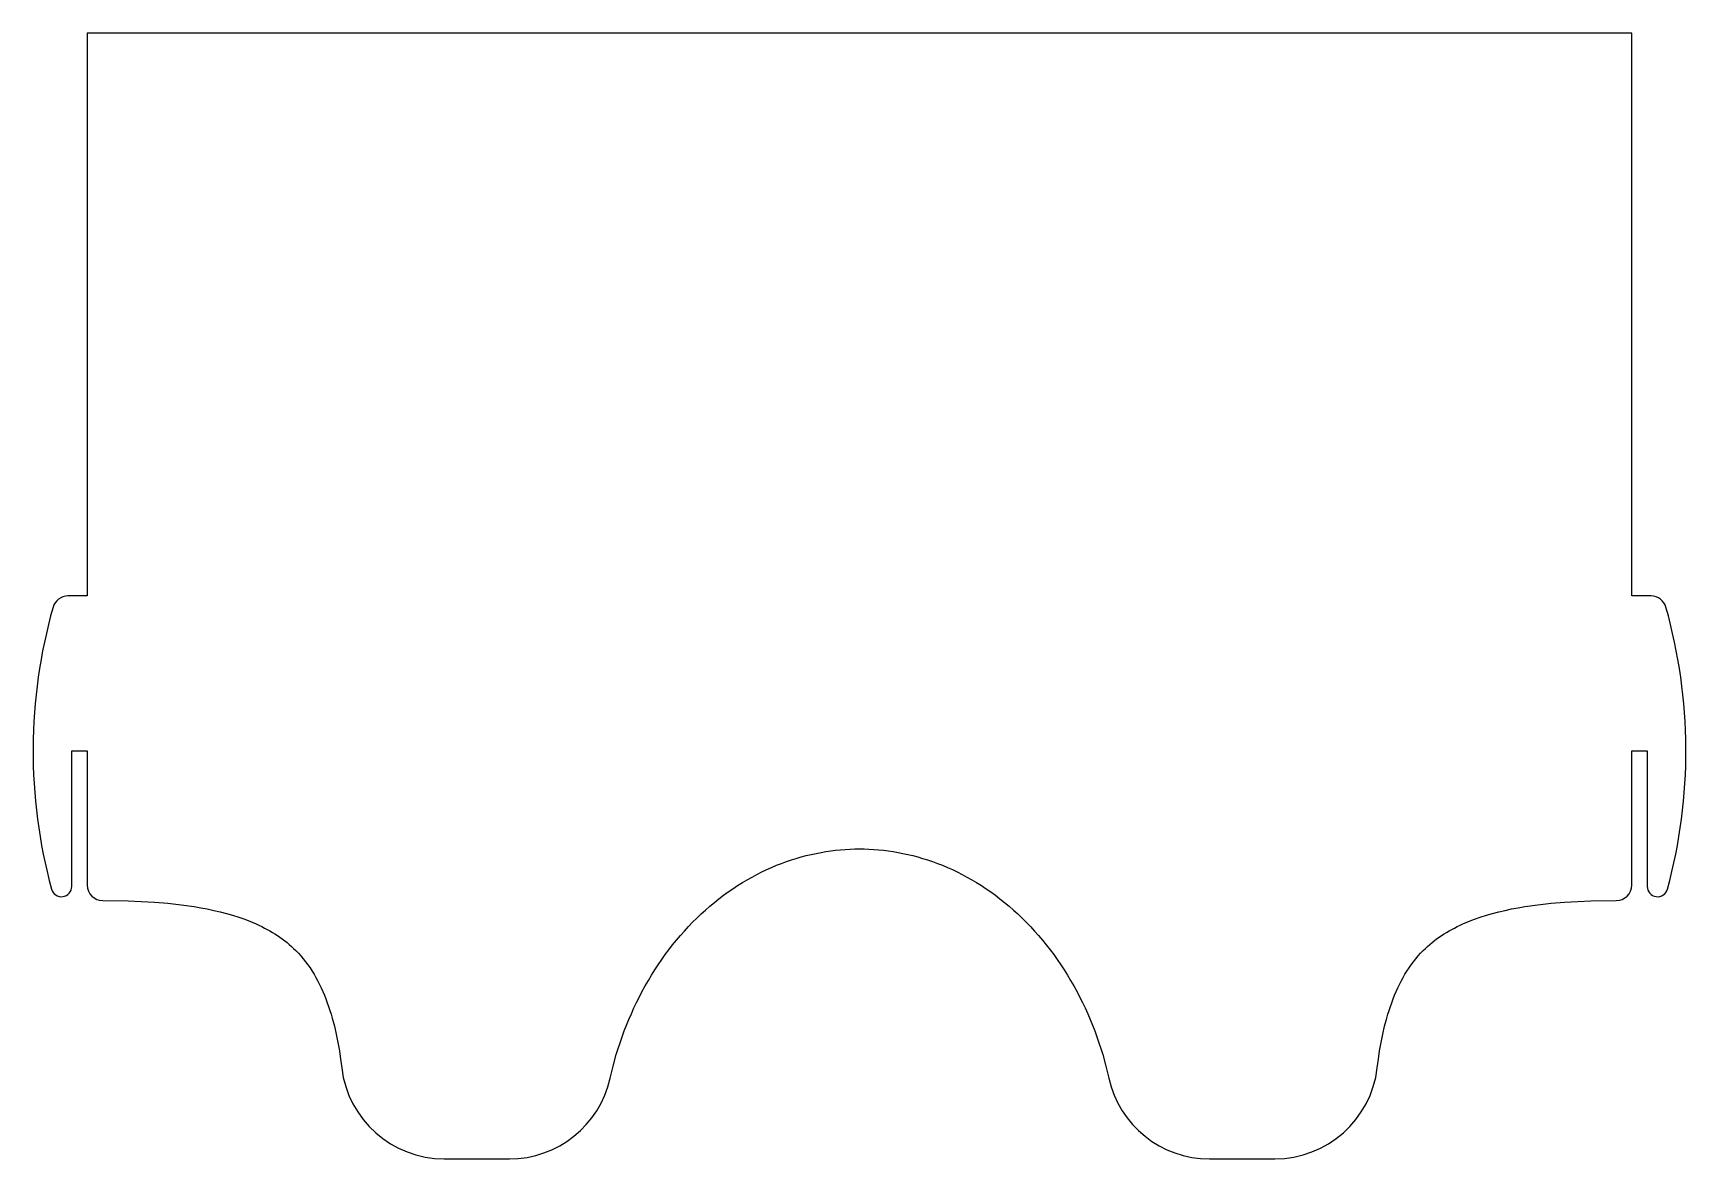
# Model space of a CAD drawing. Extents: x -1054 to -734, y -1625 to -1407.
import ezdxf

# ---------------------------------------------------------------- set-up
doc = ezdxf.new("R2010")
doc.units = 0
doc.layers.add('FAB_3$PI_PROJECTOR$PANEL-P', color=216, linetype='CONTINUOUS')

msp = doc.modelspace()

# ---------------------------------------------------------------- linework, layer by layer
at = {"layer": 'FAB_3$PI_PROJECTOR$PANEL-P'}
for p, q in [((-744.3, -1406.64), (-1043.3, -1406.64)), ((-1043.3, -1406.64), (-1043.3, -1515.58)), ((-744.3, -1515.58), (-744.3, -1406.64)), ((-1043.3, -1515.58), (-1047.04, -1515.58)), ((-740.55, -1515.58), (-744.3, -1515.58)), ((-1046.3, -1571.78), (-1046.3, -1545.56)), ((-1046.3, -1545.56), (-1043.3, -1545.56)), ((-1043.3, -1545.56), (-1043.3, -1571.53)), ((-744.3, -1545.56), (-741.3, -1545.56)), ((-744.3, -1571.53), (-744.3, -1545.56)), ((-741.3, -1545.56), (-741.3, -1571.78)), ((-899.36, -1564.9), (-898.42, -1564.79)), ((-898.42, -1564.79), (-897.48, -1564.7)), ((-897.48, -1564.7), (-896.55, -1564.62)), ((-896.55, -1564.62), (-895.63, -1564.57)), ((-895.63, -1564.57), (-894.71, -1564.54)), ((-894.71, -1564.54), (-893.8, -1564.53)), ((-893.8, -1564.53), (-892.89, -1564.54)), ((-892.89, -1564.54), (-891.97, -1564.57)), ((-891.97, -1564.57), (-891.04, -1564.62)), ((-891.04, -1564.62), (-890.11, -1564.7)), ((-890.11, -1564.7), (-889.18, -1564.79)), ((-889.18, -1564.79), (-888.24, -1564.9)), ((-910.82, -1568.12), (-909.86, -1567.71)), ((-909.86, -1567.71), (-908.91, -1567.34)), ((-908.91, -1567.34), (-907.95, -1566.99)), ((-907.95, -1566.99), (-906.99, -1566.66)), ((-906.99, -1566.66), (-906.03, -1566.36)), ((-906.03, -1566.36), (-905.07, -1566.08)), ((-905.07, -1566.08), (-904.11, -1565.82)), ((-904.11, -1565.82), (-903.16, -1565.59)), ((-903.16, -1565.59), (-902.2, -1565.39)), ((-902.2, -1565.39), (-901.25, -1565.2)), ((-901.25, -1565.2), (-900.3, -1565.04)), ((-900.3, -1565.04), (-899.36, -1564.9)), ((-888.24, -1564.9), (-887.29, -1565.04)), ((-887.29, -1565.04), (-886.34, -1565.2)), ((-886.34, -1565.2), (-885.39, -1565.39)), ((-885.39, -1565.39), (-884.44, -1565.59)), ((-884.44, -1565.59), (-883.48, -1565.82)), ((-883.48, -1565.82), (-882.53, -1566.08)), ((-882.53, -1566.08), (-881.57, -1566.36)), ((-881.57, -1566.36), (-880.61, -1566.66)), ((-880.61, -1566.66), (-879.65, -1566.99)), ((-879.65, -1566.99), (-878.69, -1567.34)), ((-878.69, -1567.34), (-877.73, -1567.71)), ((-877.73, -1567.71), (-876.78, -1568.12)), ((-917.39, -1571.63), (-916.47, -1571.05)), ((-916.47, -1571.05), (-915.54, -1570.5)), ((-915.54, -1570.5), (-914.61, -1569.97)), ((-914.61, -1569.97), (-913.67, -1569.47)), ((-913.67, -1569.47), (-912.72, -1568.99)), ((-912.72, -1568.99), (-911.77, -1568.54)), ((-911.77, -1568.54), (-910.82, -1568.12)), ((-876.78, -1568.12), (-875.82, -1568.54)), ((-875.82, -1568.54), (-874.88, -1568.99)), ((-874.88, -1568.99), (-873.93, -1569.47)), ((-873.93, -1569.47), (-872.99, -1569.97)), ((-872.99, -1569.97), (-872.06, -1570.5)), ((-872.06, -1570.5), (-871.13, -1571.05)), ((-871.13, -1571.05), (-870.2, -1571.63)), ((-921.88, -1574.89), (-921, -1574.19)), ((-921, -1574.19), (-920.11, -1573.51)), ((-920.11, -1573.51), (-919.21, -1572.86)), ((-919.21, -1572.86), (-918.31, -1572.23)), ((-918.31, -1572.23), (-917.39, -1571.63)), ((-870.2, -1571.63), (-869.29, -1572.23)), ((-869.29, -1572.23), (-868.38, -1572.86)), ((-868.38, -1572.86), (-867.49, -1573.51)), ((-867.49, -1573.51), (-866.6, -1574.19)), ((-866.6, -1574.19), (-865.72, -1574.89)), ((-1040.31, -1574.53), (-1035.39, -1574.6)), ((-1035.39, -1574.6), (-1032.86, -1574.7)), ((-1032.86, -1574.7), (-1030.3, -1574.85)), ((-1030.3, -1574.85), (-1027.72, -1575.06)), ((-1027.72, -1575.06), (-1025.14, -1575.34)), ((-1025.14, -1575.34), (-1022.58, -1575.7)), ((-1022.58, -1575.7), (-1021.31, -1575.92)), ((-1021.31, -1575.92), (-1020.06, -1576.16)), ((-1020.06, -1576.16), (-1018.81, -1576.42)), ((-1018.81, -1576.42), (-1017.58, -1576.71)), ((-1017.58, -1576.71), (-1016.36, -1577.03)), ((-1016.36, -1577.03), (-1015.17, -1577.37)), ((-1015.17, -1577.37), (-1013.99, -1577.75)), ((-925.28, -1577.92), (-924.45, -1577.12)), ((-924.45, -1577.12), (-923.6, -1576.36)), ((-923.6, -1576.36), (-922.75, -1575.61)), ((-922.75, -1575.61), (-921.88, -1574.89)), ((-865.72, -1574.89), (-864.85, -1575.61)), ((-864.85, -1575.61), (-864, -1576.36)), ((-864, -1576.36), (-863.15, -1577.12)), ((-863.15, -1577.12), (-862.32, -1577.92)), ((-773.61, -1577.75), (-772.43, -1577.37)), ((-772.43, -1577.37), (-771.23, -1577.03)), ((-771.23, -1577.03), (-770.02, -1576.71)), ((-770.02, -1576.71), (-768.79, -1576.42)), ((-768.79, -1576.42), (-767.54, -1576.16)), ((-767.54, -1576.16), (-766.28, -1575.92)), ((-766.28, -1575.92), (-765.01, -1575.7)), ((-765.01, -1575.7), (-762.46, -1575.34)), ((-762.46, -1575.34), (-759.88, -1575.06)), ((-759.88, -1575.06), (-757.3, -1574.85)), ((-757.3, -1574.85), (-754.74, -1574.7)), ((-754.74, -1574.7), (-752.2, -1574.6)), ((-752.2, -1574.6), (-747.29, -1574.53)), ((-1013.99, -1577.75), (-1012.83, -1578.15)), ((-1012.83, -1578.15), (-1011.7, -1578.59)), ((-1011.7, -1578.59), (-1010.6, -1579.06)), ((-1010.6, -1579.06), (-1010.06, -1579.31)), ((-1010.06, -1579.31), (-1009.52, -1579.57)), ((-1009.52, -1579.57), (-1009, -1579.84)), ((-1009, -1579.84), (-1008.48, -1580.11)), ((-1008.48, -1580.11), (-1007.97, -1580.4)), ((-1007.97, -1580.4), (-1007.46, -1580.69)), ((-1007.46, -1580.69), (-1006.97, -1580.99)), ((-928.46, -1581.29), (-927.69, -1580.42)), ((-927.69, -1580.42), (-926.9, -1579.56)), ((-926.9, -1579.56), (-926.1, -1578.73)), ((-926.1, -1578.73), (-925.28, -1577.92)), ((-862.32, -1577.92), (-861.5, -1578.73)), ((-861.5, -1578.73), (-860.7, -1579.56)), ((-860.7, -1579.56), (-859.91, -1580.42)), ((-859.91, -1580.42), (-859.13, -1581.29)), ((-780.63, -1580.99), (-780.13, -1580.69)), ((-780.13, -1580.69), (-779.63, -1580.4)), ((-779.63, -1580.4), (-779.12, -1580.11)), ((-779.12, -1580.11), (-778.6, -1579.84)), ((-778.6, -1579.84), (-778.07, -1579.57)), ((-778.07, -1579.57), (-777.54, -1579.31)), ((-777.54, -1579.31), (-777, -1579.06)), ((-777, -1579.06), (-775.89, -1578.59)), ((-775.89, -1578.59), (-774.76, -1578.15)), ((-774.76, -1578.15), (-773.61, -1577.75)), ((-1006.97, -1580.99), (-1006.48, -1581.31)), ((-1006.48, -1581.31), (-1006.01, -1581.63)), ((-1006.01, -1581.63), (-1005.54, -1581.96)), ((-1005.54, -1581.96), (-1005.08, -1582.31)), ((-1005.08, -1582.31), (-1004.63, -1582.66)), ((-1004.63, -1582.66), (-1004.19, -1583.02)), ((-1004.19, -1583.02), (-1003.77, -1583.4)), ((-1003.77, -1583.4), (-1003.35, -1583.78)), ((-1003.35, -1583.78), (-1002.94, -1584.18)), ((-930.69, -1584.04), (-929.97, -1583.1)), ((-929.97, -1583.1), (-929.22, -1582.19)), ((-929.22, -1582.19), (-928.46, -1581.29)), ((-859.13, -1581.29), (-858.37, -1582.19)), ((-858.37, -1582.19), (-857.63, -1583.1)), ((-857.63, -1583.1), (-856.9, -1584.04)), ((-784.65, -1584.18), (-784.25, -1583.78)), ((-784.25, -1583.78), (-783.83, -1583.4)), ((-783.83, -1583.4), (-783.4, -1583.02)), ((-783.4, -1583.02), (-782.96, -1582.66)), ((-782.96, -1582.66), (-782.52, -1582.31)), ((-782.52, -1582.31), (-782.06, -1581.96)), ((-782.06, -1581.96), (-781.59, -1581.63)), ((-781.59, -1581.63), (-781.11, -1581.31)), ((-781.11, -1581.31), (-780.63, -1580.99)), ((-1002.94, -1584.18), (-1002.44, -1584.7)), ((-1002.44, -1584.7), (-1001.96, -1585.23)), ((-1001.96, -1585.23), (-1001.49, -1585.79)), ((-1001.49, -1585.79), (-1001.04, -1586.36)), ((-1001.04, -1586.36), (-1000.6, -1586.95)), ((-1000.6, -1586.95), (-1000.18, -1587.55)), ((-933.42, -1587.94), (-932.77, -1586.94)), ((-932.77, -1586.94), (-932.09, -1585.96)), ((-932.09, -1585.96), (-931.4, -1584.99)), ((-931.4, -1584.99), (-930.69, -1584.04)), ((-856.9, -1584.04), (-856.19, -1584.99)), ((-856.19, -1584.99), (-855.5, -1585.96)), ((-855.5, -1585.96), (-854.83, -1586.94)), ((-854.83, -1586.94), (-854.17, -1587.94)), ((-787.41, -1587.55), (-786.99, -1586.95)), ((-786.99, -1586.95), (-786.56, -1586.36)), ((-786.56, -1586.36), (-786.11, -1585.79)), ((-786.11, -1585.79), (-785.64, -1585.23)), ((-785.64, -1585.23), (-785.16, -1584.7)), ((-785.16, -1584.7), (-784.65, -1584.18)), ((-1000.18, -1587.55), (-999.78, -1588.17)), ((-999.78, -1588.17), (-999.4, -1588.8)), ((-999.4, -1588.8), (-999.03, -1589.44)), ((-999.03, -1589.44), (-998.67, -1590.1)), ((-998.67, -1590.1), (-998.33, -1590.77)), ((-935.28, -1591.03), (-934.68, -1589.99)), ((-934.68, -1589.99), (-934.06, -1588.96)), ((-934.06, -1588.96), (-933.42, -1587.94)), ((-854.17, -1587.94), (-853.53, -1588.96)), ((-853.53, -1588.96), (-852.92, -1589.99)), ((-852.92, -1589.99), (-852.32, -1591.03)), ((-789.27, -1590.77), (-788.93, -1590.1)), ((-788.93, -1590.1), (-788.57, -1589.44)), ((-788.57, -1589.44), (-788.2, -1588.8)), ((-788.2, -1588.8), (-787.81, -1588.17)), ((-787.81, -1588.17), (-787.41, -1587.55)), ((-998.33, -1590.77), (-998, -1591.45)), ((-998, -1591.45), (-997.69, -1592.15)), ((-997.69, -1592.15), (-997.39, -1592.85)), ((-997.39, -1592.85), (-997.11, -1593.57)), ((-997.11, -1593.57), (-996.84, -1594.3)), ((-936.96, -1594.24), (-936.42, -1593.16)), ((-936.42, -1593.16), (-935.86, -1592.09)), ((-935.86, -1592.09), (-935.28, -1591.03)), ((-852.32, -1591.03), (-851.74, -1592.09)), ((-851.74, -1592.09), (-851.18, -1593.16)), ((-851.18, -1593.16), (-850.64, -1594.24)), ((-790.76, -1594.3), (-790.49, -1593.57)), ((-790.49, -1593.57), (-790.2, -1592.85)), ((-790.2, -1592.85), (-789.91, -1592.15)), ((-789.91, -1592.15), (-789.59, -1591.45)), ((-789.59, -1591.45), (-789.27, -1590.77)), ((-996.84, -1594.3), (-996.58, -1595.03)), ((-996.58, -1595.03), (-996.33, -1595.78)), ((-996.33, -1595.78), (-996.1, -1596.53)), ((-996.1, -1596.53), (-995.88, -1597.29)), ((-938.45, -1597.53), (-937.97, -1596.42)), ((-937.97, -1596.42), (-937.47, -1595.32)), ((-937.47, -1595.32), (-936.96, -1594.24)), ((-850.64, -1594.24), (-850.12, -1595.32)), ((-850.12, -1595.32), (-849.62, -1596.42)), ((-849.62, -1596.42), (-849.15, -1597.53)), ((-791.72, -1597.29), (-791.5, -1596.53)), ((-791.5, -1596.53), (-791.26, -1595.78)), ((-791.26, -1595.78), (-791.02, -1595.03)), ((-791.02, -1595.03), (-790.76, -1594.3)), ((-995.88, -1597.29), (-995.47, -1598.84)), ((-995.47, -1598.84), (-995.11, -1600.41)), ((-939.76, -1600.9), (-939.34, -1599.77)), ((-939.34, -1599.77), (-938.91, -1598.65)), ((-938.91, -1598.65), (-938.45, -1597.53)), ((-849.15, -1597.53), (-848.69, -1598.65)), ((-848.69, -1598.65), (-848.25, -1599.77)), ((-848.25, -1599.77), (-847.84, -1600.9)), ((-792.49, -1600.41), (-792.13, -1598.84)), ((-792.13, -1598.84), (-791.72, -1597.29)), ((-995.11, -1600.41), (-994.78, -1602.01)), ((-994.78, -1602.01), (-994.5, -1603.62)), ((-940.88, -1604.32), (-940.52, -1603.18)), ((-940.52, -1603.18), (-940.15, -1602.04)), ((-940.15, -1602.04), (-939.76, -1600.9)), ((-847.84, -1600.9), (-847.45, -1602.04)), ((-847.45, -1602.04), (-847.07, -1603.18)), ((-847.07, -1603.18), (-846.72, -1604.32)), ((-793.1, -1603.62), (-792.81, -1602.01)), ((-792.81, -1602.01), (-792.49, -1600.41)), ((-994.5, -1603.62), (-994.25, -1605.25)), ((-994.25, -1605.25), (-994.04, -1606.89)), ((-941.52, -1606.61), (-940.88, -1604.32)), ((-846.72, -1604.32), (-846.08, -1606.61)), ((-793.55, -1606.89), (-793.34, -1605.25)), ((-793.34, -1605.25), (-793.1, -1603.62)), ((-942.08, -1608.92), (-941.52, -1606.61)), ((-846.08, -1606.61), (-845.52, -1608.92)), ((-974.18, -1624.53), (-961.59, -1624.53)), ((-826.01, -1624.53), (-813.41, -1624.53))]:
    msp.add_line(p, q, dxfattribs=at)
for centre, radius, start, end in [((-1047.04, -1518.58), 3, 90, 164.4621), ((-740.55, -1518.58), 3, 15.5379, 90), ((-951.94, -1545.57), 101.86, 164.1658, 195.209), ((-835.66, -1545.57), 101.86, 344.791, 15.8342), ((-1048.3, -1571.78), 2, 194.9559, 360), ((-1040.3, -1571.53), 3, 180, 269.8224), ((-747.3, -1571.53), 3, 270.1776, 0), ((-739.3, -1571.78), 2, 180, 345.0441), ((-974.18, -1604.53), 20, 186.7633, 270), ((-961.59, -1604.53), 20, 270, 347.3394), ((-826.01, -1604.53), 20, 192.6606, 270), ((-813.41, -1604.53), 20, 270, 353.2367)]:
    msp.add_arc(centre, radius, start, end, dxfattribs=at)

doc.saveas('drawing.dxf')
